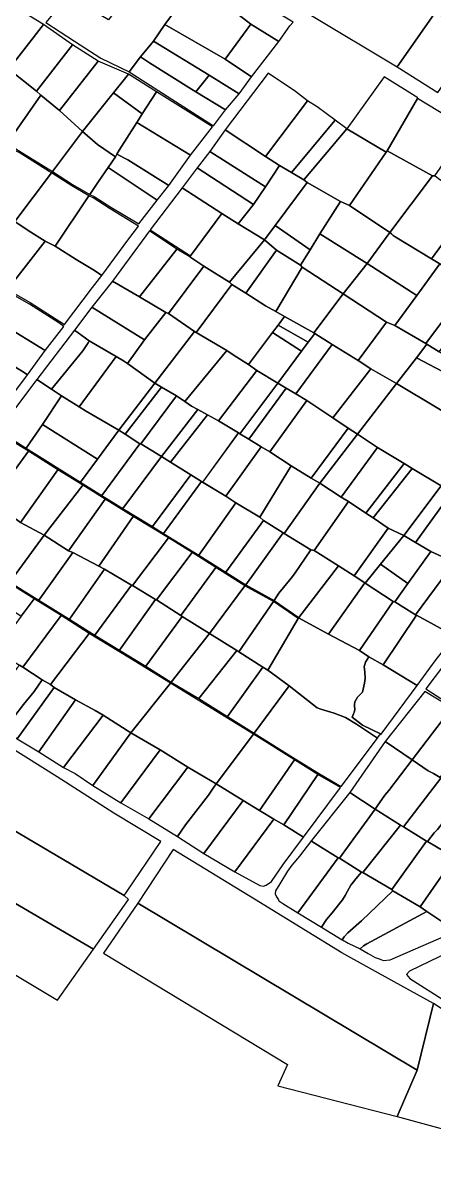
# Model space of a CAD drawing. Header units: metres. Extents: x 569648 to 571548, y 2333509 to 2335006.
# Drawn here: x 570768 to 570933.4, y 2333514.1 to 2333969.7 of the extents above; entities that cross this region are included whole.
import ezdxf

# ---------------------------------------------------------------- set-up
doc = ezdxf.new("R2010")
doc.units = ezdxf.units.M
doc.header["$MEASUREMENT"] = 0
doc.linetypes.add('CENTER', pattern=[2, 1.25, -0.25, 0.25, -0.25])
doc.layers.add('Net bo thua dat', color=210, linetype='CENTER', lineweight=30)

msp = doc.modelspace()

# ---------------------------------------------------------------- linework, layer by layer
at = {"layer": 'Net bo thua dat', "linetype": 'Continuous', "flags": 128}
for points in [[(570841.08, 2333991.22), (570826.12, 2334000), (570824.55, 2334000.92), (570804.69, 2333973.88), (570802.46, 2333970.85), (570799.58, 2333972.59), (570786.02, 2333980.35), (570777.35, 2333969.67), (570788.83, 2333962.17), (570799.33, 2333955.44), (570810.71, 2333949.91), (570815.34, 2333955.92), (570820.51, 2333962.29), (570825.1, 2333968.98), (570837.43, 2333985.5)], [(570933.21, 2333972.91), (570921.7, 2333981.03), (570901.07, 2333995.33), (570884.02, 2333972.6), (570918.5, 2333951.86)], [(570859.68, 2333969.12), (570854.98, 2333972.71), (570837.43, 2333985.5), (570825.1, 2333968.98), (570849.29, 2333954.97)], [(570859.87, 2333980.03), (570854.98, 2333972.71), (570859.68, 2333969.12), (570870.92, 2333962.1), (570875.31, 2333968.35), (570876.68, 2333969.82)], [(570776.39, 2333968.88), (570760.12, 2333978.94), (570748.93, 2333964.02), (570762.44, 2333950.93)], [(570943.34, 2333954.04), (570950.04, 2333963.51), (570944.67, 2333967.19), (570933.9, 2333973.75), (570933.21, 2333972.91), (570918.5, 2333951.86), (570934.77, 2333941.61)], [(570787.94, 2333960.81), (570776.39, 2333968.88), (570762.44, 2333950.93), (570773.47, 2333942.13)], [(570849.29, 2333954.97), (570825.1, 2333968.98), (570820.51, 2333962.29), (570842.9, 2333948.52), (570855, 2333941.08), (570859.97, 2333947.86)], [(570870.92, 2333962.1), (570859.68, 2333969.12), (570849.29, 2333954.97), (570859.97, 2333947.86)], [(570842.9, 2333948.52), (570820.51, 2333962.29), (570815.34, 2333955.92), (570818.88, 2333953.57), (570835.83, 2333942.94), (570837.61, 2333941.84)], [(570798.31, 2333954.15), (570787.94, 2333960.81), (570773.47, 2333942.13), (570775.24, 2333940.54), (570782.8, 2333934.41)], [(570803.33, 2333939.99), (570804.5, 2333941.45), (570810.51, 2333948.95), (570798.31, 2333954.15), (570782.8, 2333934.41), (570792.06, 2333925.93)], [(570818.88, 2333953.57), (570815.34, 2333955.92), (570810.71, 2333949.91), (570844.64, 2333928.18), (570849.42, 2333934.59), (570837.61, 2333941.84), (570835.83, 2333942.94)], [(570775.24, 2333940.54), (570773.47, 2333942.13), (570762.44, 2333950.93), (570755.09, 2333941.76), (570746.91, 2333929.74), (570761.74, 2333921.06)], [(570821.75, 2333941.85), (570810.51, 2333948.95), (570804.5, 2333941.45), (570816.03, 2333932.96)], [(570842.9, 2333948.52), (570837.61, 2333941.84), (570849.42, 2333934.59), (570855, 2333941.08)], [(570882.37, 2333938.26), (570877.6, 2333942.06), (570866.61, 2333949.34), (570849.37, 2333926.58), (570865.61, 2333915.87)], [(570926.63, 2333939.16), (570926.82, 2333939.48), (570913.19, 2333947.83), (570898.23, 2333927.05), (570914.03, 2333917.57), (570914.47, 2333918.19)], [(570782.8, 2333934.41), (570775.24, 2333940.54), (570761.74, 2333921.06), (570780.01, 2333909.8), (570792.06, 2333925.93)], [(570813.82, 2333929.5), (570815.18, 2333931.63), (570816.03, 2333932.96), (570804.5, 2333941.45), (570803.33, 2333939.99), (570792.06, 2333925.93), (570798.04, 2333920.68), (570805.25, 2333915.79), (570805.83, 2333916.77), (570806.74, 2333918.48)], [(570821.75, 2333941.85), (570816.03, 2333932.96), (570815.18, 2333931.63), (570813.82, 2333929.5), (570835.46, 2333916.45), (570844.32, 2333927.77)], [(570946.75, 2333926.95), (570926.63, 2333939.16), (570914.47, 2333918.19), (570932.66, 2333908.17), (570933.57, 2333908.07)], [(570893.59, 2333930.48), (570886.38, 2333935.81), (570882.37, 2333938.26), (570865.61, 2333915.87), (570871.21, 2333912.26), (570876, 2333909.42)], [(570813.82, 2333929.5), (570806.74, 2333918.48), (570805.83, 2333916.77), (570810.21, 2333914.54), (570826.65, 2333904.22), (570835.46, 2333916.45)], [(570898.23, 2333927.05), (570893.59, 2333930.48), (570876, 2333909.42), (570881.01, 2333906.45)], [(570798.04, 2333920.68), (570792.06, 2333925.93), (570780.01, 2333909.8), (570787.95, 2333904.63), (570795.03, 2333900.66), (570798.46, 2333905.78), (570802.29, 2333911.42), (570805.25, 2333915.79)], [(570865.61, 2333915.87), (570849.37, 2333926.58), (570843.22, 2333917.85), (570865.49, 2333903.68), (570871.21, 2333912.26)], [(570914.03, 2333917.57), (570898.23, 2333927.05), (570881.01, 2333906.45), (570882.31, 2333905.4), (570895.67, 2333897.81), (570899.34, 2333896.25)], [(570779.55, 2333909.32), (570778.59, 2333909.9), (570766.53, 2333917.44), (570761.3, 2333919.79), (570749.46, 2333899.59), (570753.8, 2333896.72), (570764.82, 2333889.76)], [(570810.21, 2333914.54), (570805.83, 2333916.77), (570805.25, 2333915.79), (570802.29, 2333911.42), (570822.07, 2333898.31), (570826.65, 2333904.22)], [(570865.49, 2333903.68), (570843.22, 2333917.85), (570838.09, 2333911.35), (570860.76, 2333896.6)], [(570932.66, 2333908.17), (570914.47, 2333918.19), (570914.03, 2333917.57), (570899.34, 2333896.25), (570915.56, 2333885.32)], [(570802.29, 2333911.42), (570798.46, 2333905.78), (570795.03, 2333900.66), (570796.75, 2333899.78), (570803.44, 2333895.48), (570814.69, 2333888.77), (570822.07, 2333898.31)], [(570860.76, 2333896.6), (570838.09, 2333911.35), (570832.07, 2333903.24), (570848.07, 2333892.92), (570854.58, 2333888.79)], [(570882.31, 2333905.4), (570881.01, 2333906.45), (570876, 2333909.42), (570871.21, 2333912.26), (570865.49, 2333903.68), (570860.76, 2333896.6), (570854.58, 2333888.79), (570865.1, 2333882.39), (570869.37, 2333888.1)], [(570794.55, 2333900.11), (570787.78, 2333904.1), (570779.55, 2333909.32), (570764.82, 2333889.76), (570770.17, 2333886.16), (570777.01, 2333881.88), (570781.05, 2333879.8)], [(570949.88, 2333898.88), (570937.19, 2333905.5), (570935.96, 2333906.27), (570935.02, 2333906.93), (570933.57, 2333908.07), (570932.66, 2333908.17), (570915.56, 2333885.32), (570916.13, 2333884.75), (570916.8, 2333884.19), (570917.6, 2333883.59), (570932.3, 2333874.8)], [(570848.07, 2333892.92), (570832.07, 2333903.24), (570819.17, 2333886.4), (570835.36, 2333875.92)], [(570895.67, 2333897.81), (570882.31, 2333905.4), (570869.37, 2333888.1), (570883.46, 2333878.41), (570887.45, 2333884.82)], [(570810.25, 2333882.19), (570814.47, 2333887.82), (570803.16, 2333894.87), (570796.37, 2333899.28), (570794.55, 2333900.11), (570781.05, 2333879.8), (570789.54, 2333874.53), (570796.83, 2333870.09), (570799.79, 2333868.07)], [(570915.56, 2333885.32), (570899.34, 2333896.25), (570895.67, 2333897.81), (570887.45, 2333884.82), (570906.38, 2333872.81)], [(570967.02, 2333889.08), (570955.45, 2333895.58), (570949.88, 2333898.88), (570932.3, 2333874.8), (570935.65, 2333872.69), (570939.75, 2333870.23), (570948.18, 2333865.04), (570948.58, 2333864.95), (570948.95, 2333865.7), (570951.65, 2333869.11), (570955.03, 2333873.28)], [(570777.01, 2333881.88), (570770.17, 2333886.16), (570764.82, 2333889.76), (570756.71, 2333879.19), (570749.87, 2333870.23), (570752.94, 2333868.47), (570762.08, 2333862.53)], [(570865.1, 2333882.39), (570854.58, 2333888.79), (570848.07, 2333892.92), (570835.36, 2333875.92), (570835.14, 2333875.62), (570840.81, 2333871.76), (570851.14, 2333865.42)], [(570829.95, 2333878.69), (570818.89, 2333886.04), (570804.13, 2333865.78), (570814.97, 2333859.42)], [(570869.37, 2333888.1), (570865.1, 2333882.39), (570869.96, 2333878.27), (570879.61, 2333872.23), (570883.46, 2333878.41)], [(570906.38, 2333872.81), (570887.45, 2333884.82), (570883.46, 2333878.41), (570879.61, 2333872.23), (570880.34, 2333871.41), (570896.78, 2333860.66)], [(570935.65, 2333872.69), (570932.3, 2333874.8), (570917.6, 2333883.59), (570916.8, 2333884.19), (570916.13, 2333884.75), (570915.56, 2333885.32), (570906.38, 2333872.81), (570926.33, 2333860.03)], [(570799.79, 2333868.07), (570796.83, 2333870.09), (570789.54, 2333874.53), (570781.05, 2333879.8), (570777.01, 2333881.88), (570762.08, 2333862.53), (570765.13, 2333860.57), (570771.05, 2333857.14), (570784.73, 2333848.35), (570795.98, 2333863.18)], [(570869.96, 2333878.27), (570865.1, 2333882.39), (570851.14, 2333865.42), (570852, 2333864.48), (570857.7, 2333860.91)], [(570840.81, 2333871.76), (570835.14, 2333875.62), (570829.95, 2333878.69), (570814.97, 2333859.42), (570825.57, 2333853.14), (570826.6, 2333852.73)], [(570880.34, 2333871.41), (570879.61, 2333872.23), (570869.96, 2333878.27), (570857.7, 2333860.91), (570865.59, 2333855.82), (570869.64, 2333853.58)], [(570852, 2333864.48), (570851.14, 2333865.42), (570840.81, 2333871.76), (570826.6, 2333852.73), (570837.08, 2333845.54), (570837.67, 2333845.13)], [(570896.78, 2333860.66), (570880.34, 2333871.41), (570869.64, 2333853.58), (570873.19, 2333851.62), (570885.03, 2333844.97)], [(570906.38, 2333872.81), (570896.78, 2333860.66), (570914.22, 2333849.29), (570917.49, 2333848.02), (570926.33, 2333860.03)], [(570948.18, 2333865.04), (570939.75, 2333870.23), (570935.65, 2333872.69), (570926.33, 2333860.03), (570917.49, 2333848.02), (570929.97, 2333840.72)], [(570825.57, 2333853.14), (570814.97, 2333859.42), (570804.13, 2333865.78), (570795.81, 2333855.29), (570816.97, 2333842.19)], [(570784.48, 2333847.58), (570782.5, 2333849.06), (570770.71, 2333856.57), (570764.89, 2333859.89), (570758.92, 2333863.46), (570754.48, 2333857.47), (570751.71, 2333853.53), (570752.41, 2333853.09), (570759.95, 2333848.35), (570777, 2333837.85)], [(570873.19, 2333851.62), (570869.64, 2333853.58), (570865.59, 2333855.82), (570857.7, 2333860.91), (570852, 2333864.48), (570837.67, 2333845.13), (570849.98, 2333837.88), (570853.02, 2333835.95), (570858.77, 2333832.26), (570868.37, 2333845.15), (570870.58, 2333848.11)], [(570953.95, 2333861.71), (570948.58, 2333864.95), (570948.18, 2333865.04), (570929.97, 2333840.72), (570930.35, 2333840.39), (570935.39, 2333837.38)], [(570896.78, 2333860.66), (570885.03, 2333844.97), (570885.33, 2333844.8), (570892.37, 2333840.28), (570902.84, 2333833.92), (570914.22, 2333849.29)], [(570795.81, 2333855.29), (570788.84, 2333846.14), (570794.72, 2333841.83), (570805.48, 2333835.5), (570808.53, 2333833.71), (570810.12, 2333832.68), (570816.97, 2333842.19)], [(570837.08, 2333845.54), (570826.6, 2333852.73), (570825.57, 2333853.14), (570816.97, 2333842.19), (570810.12, 2333832.68), (570821.06, 2333824.83)], [(570777, 2333837.85), (570759.95, 2333848.35), (570753.4, 2333838.13), (570768.13, 2333829.39), (570769.93, 2333828.13)], [(570870.58, 2333848.11), (570868.37, 2333845.15), (570880.04, 2333837.67), (570882.7, 2333841.25)], [(570873.19, 2333851.62), (570870.58, 2333848.11), (570882.7, 2333841.25), (570885.33, 2333844.8), (570885.03, 2333844.97)], [(570930.35, 2333840.39), (570929.97, 2333840.72), (570917.49, 2333848.02), (570914.22, 2333849.29), (570902.84, 2333833.92), (570907.87, 2333830.58), (570918.14, 2333824.69), (570926.21, 2333834.93)], [(570792.14, 2333837.8), (570794.23, 2333840.95), (570794.72, 2333841.83), (570788.84, 2333846.14), (570773.63, 2333826.27), (570779.55, 2333822.38)], [(570849.98, 2333837.88), (570837.67, 2333845.13), (570837.08, 2333845.54), (570821.06, 2333824.83), (570823.79, 2333823.23), (570829.79, 2333819.7), (570833.15, 2333817.36)], [(570880.04, 2333837.67), (570868.37, 2333845.15), (570858.77, 2333832.26), (570862.13, 2333829.9), (570870.48, 2333824.77)], [(570892.37, 2333840.28), (570885.33, 2333844.8), (570882.7, 2333841.25), (570880.04, 2333837.67), (570870.48, 2333824.77), (570873.86, 2333822.83), (570877.76, 2333820.45)], [(570805.48, 2333835.5), (570794.72, 2333841.83), (570794.23, 2333840.95), (570792.14, 2333837.8), (570779.55, 2333822.38), (570783.54, 2333819.75), (570790.63, 2333815.29)], [(570907.87, 2333830.58), (570902.84, 2333833.92), (570892.37, 2333840.28), (570877.76, 2333820.45), (570882.14, 2333817.77), (570892.67, 2333810.79)], [(570961.22, 2333825.92), (570956.03, 2333827.52), (570952.07, 2333828.54), (570948.56, 2333829.88), (570946.57, 2333830.53), (570945.63, 2333831.1), (570939.42, 2333834.82), (570935.39, 2333837.38), (570930.35, 2333840.39), (570926.21, 2333834.93), (570960.62, 2333816.85), (570965.95, 2333824.29)], [(570769.93, 2333828.13), (570768.13, 2333829.39), (570753.4, 2333838.13), (570746.13, 2333828.33), (570762.48, 2333818.13)], [(570821.06, 2333824.83), (570810.12, 2333832.68), (570808.53, 2333833.71), (570805.48, 2333835.5), (570790.63, 2333815.29), (570793.17, 2333813.7), (570806.67, 2333805.86)], [(570862.13, 2333829.9), (570858.77, 2333832.26), (570853.02, 2333835.95), (570849.98, 2333837.88), (570833.15, 2333817.36), (570835.87, 2333815.51), (570838.3, 2333814.25), (570842.18, 2333812.11), (570846.61, 2333809.66)], [(570926.21, 2333834.93), (570918.14, 2333824.69), (570951.58, 2333804.72), (570960.62, 2333816.85)], [(570870.48, 2333824.77), (570862.13, 2333829.9), (570846.61, 2333809.66), (570854.71, 2333804.77), (570855.22, 2333804.47)], [(570918.14, 2333824.69), (570907.87, 2333830.58), (570892.67, 2333810.79), (570898.79, 2333806.76), (570902.51, 2333804.32)], [(570783.54, 2333819.75), (570779.55, 2333822.38), (570773.63, 2333826.27), (570758.16, 2333805.7), (570769.39, 2333798.63), (570775.94, 2333808.19)], [(570823.79, 2333823.23), (570821.06, 2333824.83), (570806.67, 2333805.86), (570809.16, 2333804.23)], [(570873.86, 2333822.83), (570870.48, 2333824.77), (570855.22, 2333804.47), (570858.85, 2333802.32)], [(570951.58, 2333804.72), (570918.14, 2333824.69), (570902.51, 2333804.32), (570910.51, 2333798.87), (570921.23, 2333792.45), (570924.49, 2333790.5), (570936.17, 2333783.57)], [(570829.79, 2333819.7), (570823.79, 2333823.23), (570809.16, 2333804.23), (570815, 2333800.43), (570815.44, 2333800.41)], [(570882.14, 2333817.77), (570877.76, 2333820.45), (570873.86, 2333822.83), (570858.85, 2333802.32), (570863.77, 2333799.19), (570867.29, 2333797.22)], [(570806.67, 2333805.86), (570793.17, 2333813.7), (570790.63, 2333815.29), (570783.54, 2333819.75), (570775.94, 2333808.19), (570798.01, 2333794.19)], [(570838.3, 2333814.25), (570835.87, 2333815.51), (570833.15, 2333817.36), (570829.79, 2333819.7), (570815.44, 2333800.41), (570823.82, 2333795.33)], [(570898.79, 2333806.76), (570892.67, 2333810.79), (570882.14, 2333817.77), (570867.29, 2333797.22), (570875.81, 2333791.58), (570883.85, 2333786.55)], [(570842.18, 2333812.11), (570838.3, 2333814.25), (570823.82, 2333795.33), (570827.44, 2333793.05)], [(570854.71, 2333804.77), (570846.61, 2333809.66), (570842.18, 2333812.11), (570827.44, 2333793.05), (570834.53, 2333788.59), (570835.58, 2333787.93), (570839.88, 2333785.22), (570840.31, 2333784.98)], [(570775.94, 2333808.19), (570769.39, 2333798.63), (570791.25, 2333785.01), (570798.01, 2333794.19)], [(570902.51, 2333804.32), (570898.79, 2333806.76), (570883.85, 2333786.55), (570887.45, 2333784.56)], [(570770.28, 2333797.47), (570762.45, 2333802.34), (570747.07, 2333781.97), (570755.16, 2333776.79)], [(570815, 2333800.43), (570809.16, 2333804.23), (570806.67, 2333805.86), (570798.01, 2333794.19), (570791.25, 2333785.01), (570799.84, 2333779.69)], [(570863.77, 2333799.19), (570858.85, 2333802.32), (570855.22, 2333804.47), (570854.71, 2333804.77), (570840.3, 2333784.97), (570849.58, 2333779.32)], [(570910.51, 2333798.87), (570902.51, 2333804.32), (570887.45, 2333784.56), (570895.94, 2333778.91)], [(570782.14, 2333789.95), (570770.28, 2333797.47), (570755.16, 2333776.79), (570763.49, 2333771.47), (570767.15, 2333768.84)], [(570823.82, 2333795.33), (570815.44, 2333800.41), (570815, 2333800.43), (570799.84, 2333779.69), (570808.23, 2333774.44)], [(570875.81, 2333791.58), (570867.29, 2333797.22), (570863.77, 2333799.19), (570849.58, 2333779.32), (570853.67, 2333776.66), (570863.32, 2333770.91)], [(570921.23, 2333792.45), (570910.51, 2333798.87), (570895.94, 2333778.91), (570898.93, 2333777.27), (570905.89, 2333772.57)], [(570835.58, 2333787.93), (570834.53, 2333788.59), (570827.44, 2333793.05), (570823.82, 2333795.33), (570808.23, 2333774.44), (570818.39, 2333768.21), (570820.1, 2333767.16)], [(570792.16, 2333783.75), (570782.14, 2333789.95), (570767.15, 2333768.84), (570776.6, 2333763.73)], [(570887.45, 2333784.56), (570883.85, 2333786.55), (570875.81, 2333791.58), (570863.32, 2333770.91), (570864.81, 2333769.56), (570872.68, 2333764.64), (570873.11, 2333764.38)], [(570924.49, 2333790.5), (570921.23, 2333792.45), (570905.89, 2333772.57), (570908.76, 2333770.64)], [(570936.17, 2333783.57), (570924.49, 2333790.5), (570908.76, 2333770.64), (570914.81, 2333766.56), (570921.11, 2333763.5)], [(570801.1, 2333778.22), (570792.16, 2333783.75), (570776.6, 2333763.73), (570786.44, 2333757.44)], [(570839.88, 2333785.22), (570835.58, 2333787.93), (570820.1, 2333767.16), (570824.6, 2333764.4)], [(570853.67, 2333776.66), (570849.58, 2333779.32), (570839.88, 2333785.22), (570824.6, 2333764.4), (570838.7, 2333755.64)], [(570898.93, 2333777.27), (570895.94, 2333778.91), (570887.45, 2333784.56), (570873.11, 2333764.38), (570883.79, 2333757.83), (570885.07, 2333757.54)], [(570940.45, 2333780.95), (570936.17, 2333783.57), (570921.11, 2333763.5), (570925.83, 2333760.73)], [(570953.13, 2333774.26), (570948.35, 2333776.81), (570944.42, 2333778.7), (570940.45, 2333780.95), (570925.83, 2333760.73), (570931.99, 2333757.11), (570939.36, 2333753.73)], [(570812.44, 2333771.19), (570801.1, 2333778.22), (570786.44, 2333757.44), (570788.2, 2333756.67), (570798.57, 2333751.19)], [(570864.81, 2333769.56), (570863.32, 2333770.91), (570853.67, 2333776.66), (570838.7, 2333755.64), (570849.55, 2333748.8)], [(570914.81, 2333766.56), (570908.76, 2333770.64), (570905.89, 2333772.57), (570898.93, 2333777.27), (570885.07, 2333757.54), (570894.95, 2333751.34), (570901.15, 2333747.4)], [(570776.6, 2333763.73), (570767.15, 2333768.84), (570763.49, 2333771.47), (570752.52, 2333756.35), (570750.42, 2333752.87), (570762.81, 2333744.8)], [(570826.52, 2333762.58), (570812.44, 2333771.19), (570798.57, 2333751.19), (570800.87, 2333750.06), (570811.74, 2333743.59), (570812.09, 2333743.43)], [(570872.68, 2333764.64), (570864.81, 2333769.56), (570849.55, 2333748.8), (570857.61, 2333743.73)], [(570921.11, 2333763.5), (570914.81, 2333766.56), (570901.15, 2333747.4), (570905.42, 2333744.49), (570905.66, 2333744.36), (570911.82, 2333751.99)], [(570788.2, 2333756.67), (570786.44, 2333757.44), (570776.6, 2333763.73), (570762.81, 2333744.8), (570774.41, 2333737.54)], [(570836.04, 2333756.71), (570826.52, 2333762.58), (570812.09, 2333743.43), (570821.37, 2333737.9), (570821.77, 2333737.75)], [(570883.79, 2333757.83), (570873.11, 2333764.38), (570872.68, 2333764.64), (570857.61, 2333743.73), (570868.99, 2333737.44), (570870.93, 2333740.33), (570875.93, 2333746.41), (570877.24, 2333748.12)], [(570931.99, 2333757.11), (570925.83, 2333760.73), (570921.11, 2333763.5), (570911.82, 2333751.99), (570922.77, 2333744.23)], [(570800.87, 2333750.06), (570798.57, 2333751.19), (570788.2, 2333756.67), (570774.41, 2333737.54), (570786.81, 2333729.94)], [(570845.53, 2333750.74), (570836.04, 2333756.71), (570821.77, 2333737.75), (570831.58, 2333731.46)], [(570894.95, 2333751.34), (570885.07, 2333757.54), (570883.79, 2333757.83), (570877.24, 2333748.12), (570875.93, 2333746.41), (570870.93, 2333740.33), (570868.99, 2333737.44), (570878.98, 2333730.61)], [(570941.05, 2333752.36), (570939.36, 2333753.73), (570931.99, 2333757.11), (570922.77, 2333744.23), (570917.51, 2333736.89), (570925.88, 2333731.62)], [(570911.82, 2333751.99), (570905.66, 2333744.36), (570916.83, 2333737.05), (570917.51, 2333736.89), (570922.77, 2333744.23)], [(570954.91, 2333743.25), (570946.39, 2333749.38), (570941.05, 2333752.36), (570925.88, 2333731.62), (570926.18, 2333731.48), (570940.39, 2333723.72)], [(570811.74, 2333743.59), (570800.87, 2333750.06), (570786.81, 2333729.94), (570797.01, 2333723.46)], [(570857.31, 2333743.33), (570845.53, 2333750.74), (570831.58, 2333731.46), (570832.12, 2333731.04), (570843.01, 2333724.12)], [(570905.42, 2333744.49), (570901.15, 2333747.4), (570894.95, 2333751.34), (570878.98, 2333730.61), (570878.82, 2333730.41), (570890.9, 2333723.91)], [(570760.46, 2333745.73), (570755.86, 2333738.95), (570767.41, 2333731.08), (570772.62, 2333738.08)], [(570821.37, 2333737.9), (570812.09, 2333743.43), (570811.74, 2333743.59), (570797.01, 2333723.46), (570806.85, 2333717.53)], [(570868.71, 2333737.02), (570857.31, 2333743.33), (570843.01, 2333724.12), (570854.1, 2333717.29), (570854.86, 2333716.86)], [(570916.83, 2333737.05), (570905.66, 2333744.36), (570905.42, 2333744.49), (570890.9, 2333723.91), (570903.26, 2333717.39)], [(570783.48, 2333731.4), (570772.62, 2333738.08), (570767.41, 2333731.08), (570757.12, 2333717.24), (570760.91, 2333715.05), (570766.68, 2333711.47), (570768.02, 2333710.7)], [(570832.12, 2333731.04), (570831.58, 2333731.46), (570821.77, 2333737.75), (570821.37, 2333737.9), (570806.85, 2333717.53), (570817.47, 2333711.02)], [(570878.69, 2333730.19), (570868.71, 2333737.02), (570854.86, 2333716.86), (570864.47, 2333710.66), (570866.45, 2333709.42)], [(570926.18, 2333731.48), (570925.88, 2333731.62), (570917.51, 2333736.89), (570916.83, 2333737.05), (570903.26, 2333717.39), (570907.03, 2333714.85), (570912.9, 2333711.64)], [(570794.75, 2333724.17), (570783.48, 2333731.4), (570768.02, 2333710.7), (570775.79, 2333705.57), (570779.1, 2333703.66)], [(570843.01, 2333724.12), (570832.12, 2333731.04), (570817.47, 2333711.02), (570827.68, 2333704.64)], [(570905.5, 2333708.81), (570905.25, 2333710.73), (570905.74, 2333712.68), (570907.03, 2333714.85), (570903.26, 2333717.39), (570890.9, 2333723.91), (570878.82, 2333730.41), (570878.69, 2333730.19), (570866.45, 2333709.42), (570875.04, 2333703.16), (570886.26, 2333694.33), (570887.81, 2333693.71), (570893.15, 2333692.22), (570897.68, 2333690.45), (570902.16, 2333687.71), (570910.53, 2333682.12), (570910.91, 2333682.75), (570911.48, 2333683.45), (570912.02, 2333683.7), (570904.58, 2333687.31), (570900.37, 2333690.53), (570900.96, 2333691.85), (570901.17, 2333692.43), (570901.5, 2333693.59), (570901.34, 2333695.08), (570901.32, 2333695.6), (570901.48, 2333696.71), (570902.46, 2333698.6), (570903.32, 2333699.46), (570904.51, 2333700.61), (570905.31, 2333704.15), (570905.57, 2333706.09)], [(570934.12, 2333713.72), (570939.98, 2333721.16), (570941.37, 2333723.05), (570940.39, 2333723.72), (570926.18, 2333731.48), (570912.9, 2333711.64), (570926.52, 2333703.25)], [(570811.08, 2333714.29), (570794.75, 2333724.17), (570779.1, 2333703.66), (570780.66, 2333702.51), (570789.24, 2333697.57), (570797.14, 2333693.21), (570800.36, 2333691.33), (570811.46, 2333684.26), (570827.37, 2333704.24)], [(570854.1, 2333717.29), (570843.01, 2333724.12), (570827.68, 2333704.64), (570838.77, 2333698.07)], [(570956.02, 2333713.38), (570944.52, 2333721.21), (570930, 2333701.94), (570942.05, 2333694.23), (570950.17, 2333704.96)], [(570864.47, 2333710.66), (570854.86, 2333716.86), (570854.1, 2333717.29), (570838.77, 2333698.07), (570850.34, 2333690.86)], [(570775.79, 2333705.57), (570768.02, 2333710.7), (570766.68, 2333711.47), (570765.66, 2333710.25), (570762.77, 2333706.29), (570750.96, 2333690.78), (570760.58, 2333685.42), (570768.31, 2333695.67), (570772.62, 2333700.89)], [(570926.52, 2333703.25), (570912.9, 2333711.64), (570907.03, 2333714.85), (570905.74, 2333712.68), (570905.25, 2333710.73), (570905.5, 2333708.81), (570905.57, 2333706.09), (570905.31, 2333704.15), (570904.51, 2333700.61), (570903.32, 2333699.46), (570902.46, 2333698.6), (570901.48, 2333696.71), (570901.32, 2333695.6), (570901.34, 2333695.08), (570901.5, 2333693.59), (570901.17, 2333692.43), (570900.96, 2333691.85), (570900.37, 2333690.53), (570904.58, 2333687.31), (570912.02, 2333683.7)], [(570715.75, 2333706.91), (570699.85, 2333683.22), (570808.79, 2333618.94), (570809.72, 2333620.21), (570823.49, 2333640.56), (570804.66, 2333651.95), (570781.86, 2333666.57), (570762.44, 2333678.78)], [(570875.04, 2333703.16), (570866.45, 2333709.42), (570864.47, 2333710.66), (570850.34, 2333690.86), (570860.99, 2333684.13)], [(570780.66, 2333702.51), (570779.1, 2333703.66), (570775.79, 2333705.57), (570772.62, 2333700.89), (570768.31, 2333695.67), (570760.58, 2333685.42), (570765.77, 2333681.82)], [(570789.24, 2333697.57), (570780.66, 2333702.51), (570765.77, 2333681.82), (570774.48, 2333676.56)], [(570860.69, 2333683.73), (570827.37, 2333704.24), (570811.46, 2333684.26), (570823.22, 2333677.48), (570834.3, 2333670.43), (570845.74, 2333663.72)], [(570902.16, 2333687.71), (570897.68, 2333690.45), (570893.15, 2333692.22), (570887.81, 2333693.71), (570886.26, 2333694.33), (570875.04, 2333703.16), (570860.99, 2333684.13), (570877.44, 2333673.81), (570886.9, 2333667.99), (570896, 2333662.74), (570910.53, 2333682.12)], [(570800.36, 2333691.33), (570797.14, 2333693.21), (570789.24, 2333697.57), (570774.48, 2333676.56), (570784.39, 2333670.33)], [(570940.41, 2333694.28), (570929.53, 2333700.86), (570913.69, 2333680.84), (570924.42, 2333673.42)], [(570950.86, 2333687.75), (570940.41, 2333694.28), (570924.42, 2333673.42), (570930.91, 2333669.05), (570933.08, 2333667.86), (570935.7, 2333666.31)], [(570811.46, 2333684.26), (570800.36, 2333691.33), (570784.39, 2333670.33), (570789.13, 2333667.9), (570796.23, 2333663.04)], [(570823.22, 2333677.48), (570811.46, 2333684.26), (570796.23, 2333663.04), (570807.42, 2333656.18)], [(570877.17, 2333673.4), (570860.69, 2333683.73), (570845.74, 2333663.72), (570856.54, 2333657.07), (570863.15, 2333653.08)], [(570699.85, 2333683.22), (570686.08, 2333661.88), (570796.43, 2333597.28), (570810.5, 2333617.28), (570808.79, 2333618.94)], [(570924.42, 2333673.42), (570913.69, 2333680.84), (570899.45, 2333660.33), (570909.57, 2333653.6), (570910.45, 2333654.8), (570913.55, 2333659.14), (570915.13, 2333661.05)], [(570834.3, 2333670.43), (570823.22, 2333677.48), (570807.42, 2333656.18), (570818.63, 2333649.76)], [(570844.77, 2333662.43), (570845.74, 2333663.72), (570834.3, 2333670.43), (570818.63, 2333649.76), (570830.16, 2333642.66), (570833.4, 2333647.24), (570842.59, 2333659.22)], [(570886.63, 2333667.57), (570877.17, 2333673.4), (570863.15, 2333653.08), (570868.9, 2333649.53), (570872.93, 2333647.22)], [(570936.05, 2333665.99), (570935.7, 2333666.31), (570933.08, 2333667.86), (570930.91, 2333669.05), (570924.42, 2333673.42), (570915.13, 2333661.05), (570913.55, 2333659.14), (570910.45, 2333654.8), (570909.57, 2333653.6), (570919.82, 2333647.14), (570920.94, 2333646.53)], [(570895.69, 2333662.32), (570886.63, 2333667.57), (570872.93, 2333647.22), (570880.82, 2333642.29)], [(570946.26, 2333660.35), (570936.05, 2333665.99), (570920.94, 2333646.53), (570930.22, 2333640.75), (570930.67, 2333640.52), (570933.3, 2333644.06), (570934.62, 2333645.38)], [(570686.08, 2333661.88), (570673.37, 2333641.66), (570749.66, 2333596.09), (570781.91, 2333576.86), (570796.43, 2333597.28)], [(570856.54, 2333657.07), (570845.74, 2333663.72), (570844.77, 2333662.43), (570842.59, 2333659.22), (570833.4, 2333647.24), (570830.16, 2333642.66), (570840.73, 2333635.73)], [(570868.9, 2333649.53), (570863.15, 2333653.08), (570856.54, 2333657.07), (570840.73, 2333635.73), (570853.28, 2333628.42)], [(570909.57, 2333653.6), (570899.45, 2333660.33), (570884.04, 2333640.92), (570884.48, 2333640.5), (570894.73, 2333633.97), (570895.32, 2333633.88)], [(570956.32, 2333654.08), (570955.53, 2333654.71), (570946.26, 2333660.35), (570934.62, 2333645.38), (570933.3, 2333644.06), (570930.67, 2333640.52), (570941.45, 2333634.13)], [(570919.82, 2333647.14), (570909.57, 2333653.6), (570895.32, 2333633.88), (570904.17, 2333628.27), (570904.62, 2333628.11)], [(570880.82, 2333642.29), (570872.93, 2333647.22), (570868.9, 2333649.53), (570853.28, 2333628.42), (570863.32, 2333622.9), (570864.69, 2333622.7), (570865.82, 2333623.03), (570868.03, 2333624.57), (570872.71, 2333631.3)], [(570930.22, 2333640.75), (570920.94, 2333646.53), (570919.82, 2333647.14), (570904.62, 2333628.11), (570916.29, 2333621.28)], [(570894.73, 2333633.97), (570884.48, 2333640.5), (570884.04, 2333640.92), (570879.24, 2333634.7), (570876.18, 2333631.02), (570874.34, 2333628.61), (570871.35, 2333623.63), (570869.55, 2333620.73), (570869.43, 2333619.53), (570869.91, 2333618.35), (570870.74, 2333617.11), (570870.96, 2333616.78), (570872.55, 2333615.7), (570878.51, 2333611.95)], [(570941.45, 2333634.13), (570930.67, 2333640.52), (570930.22, 2333640.75), (570916.29, 2333621.28), (570916.7, 2333620.71), (570927.7, 2333614.29)], [(570896.27, 2333595.89), (570861.07, 2333617.39), (570828.4, 2333637.33), (570814.21, 2333615.86), (570926.52, 2333548.68), (570933.04, 2333575.42), (570917.21, 2333584.23)], [(570900.94, 2333624.41), (570901.9, 2333625.59), (570904.17, 2333628.27), (570895.32, 2333633.88), (570894.73, 2333633.97), (570878.51, 2333611.95), (570887.99, 2333606.21), (570890.05, 2333609.19), (570892.35, 2333611.94), (570896.44, 2333617.12), (570897.53, 2333618.91), (570898.45, 2333620.57), (570899.89, 2333623.02)], [(570951.79, 2333627.64), (570941.45, 2333634.13), (570927.7, 2333614.29), (570930.32, 2333612.5), (570937.58, 2333607.61)], [(570916.7, 2333620.71), (570916.29, 2333621.28), (570904.62, 2333628.11), (570904.17, 2333628.27), (570901.9, 2333625.59), (570900.94, 2333624.41), (570899.89, 2333623.02), (570898.45, 2333620.57), (570897.53, 2333618.91), (570896.44, 2333617.12), (570892.35, 2333611.94), (570890.05, 2333609.19), (570887.99, 2333606.21), (570896.42, 2333601.11), (570896.42, 2333601.11), (570897.21, 2333602.27), (570898.66, 2333603.9), (570904.12, 2333608.68)], [(570930.32, 2333612.5), (570927.7, 2333614.29), (570916.7, 2333620.71), (570904.12, 2333608.68), (570898.66, 2333603.9), (570897.21, 2333602.27), (570896.42, 2333601.11), (570896.52, 2333601.05), (570898.79, 2333599.68), (570903.62, 2333597.42), (570904.97, 2333598.61), (570906.27, 2333599.49)], [(570814.21, 2333615.86), (570800.42, 2333595.67), (570874.42, 2333550.98), (570870.54, 2333542.35), (570918.4, 2333530.1), (570926.52, 2333548.68)], [(570941.17, 2333604.16), (570940.83, 2333604.64), (570939.77, 2333605.91), (570937.58, 2333607.61), (570930.32, 2333612.5), (570906.27, 2333599.49), (570904.97, 2333598.61), (570903.62, 2333597.42), (570906.82, 2333595.54), (570909.57, 2333593.96), (570911.58, 2333593.29), (570912.88, 2333592.81), (570915.58, 2333593.08)], [(570939.28, 2333596.14), (570923.44, 2333588.45), (570922.23, 2333587.16), (570923.61, 2333585.55), (570952.21, 2333567.35), (570959.55, 2333575.98)], [(570933.04, 2333575.42), (570926.52, 2333548.68), (570918.4, 2333530.1), (570976.84, 2333514.06), (570991.72, 2333535.12), (570989.62, 2333538.02), (570986.84, 2333540.21)]]:
    msp.add_lwpolyline(points, close=True, dxfattribs=at)

doc.saveas('drawing.dxf')
